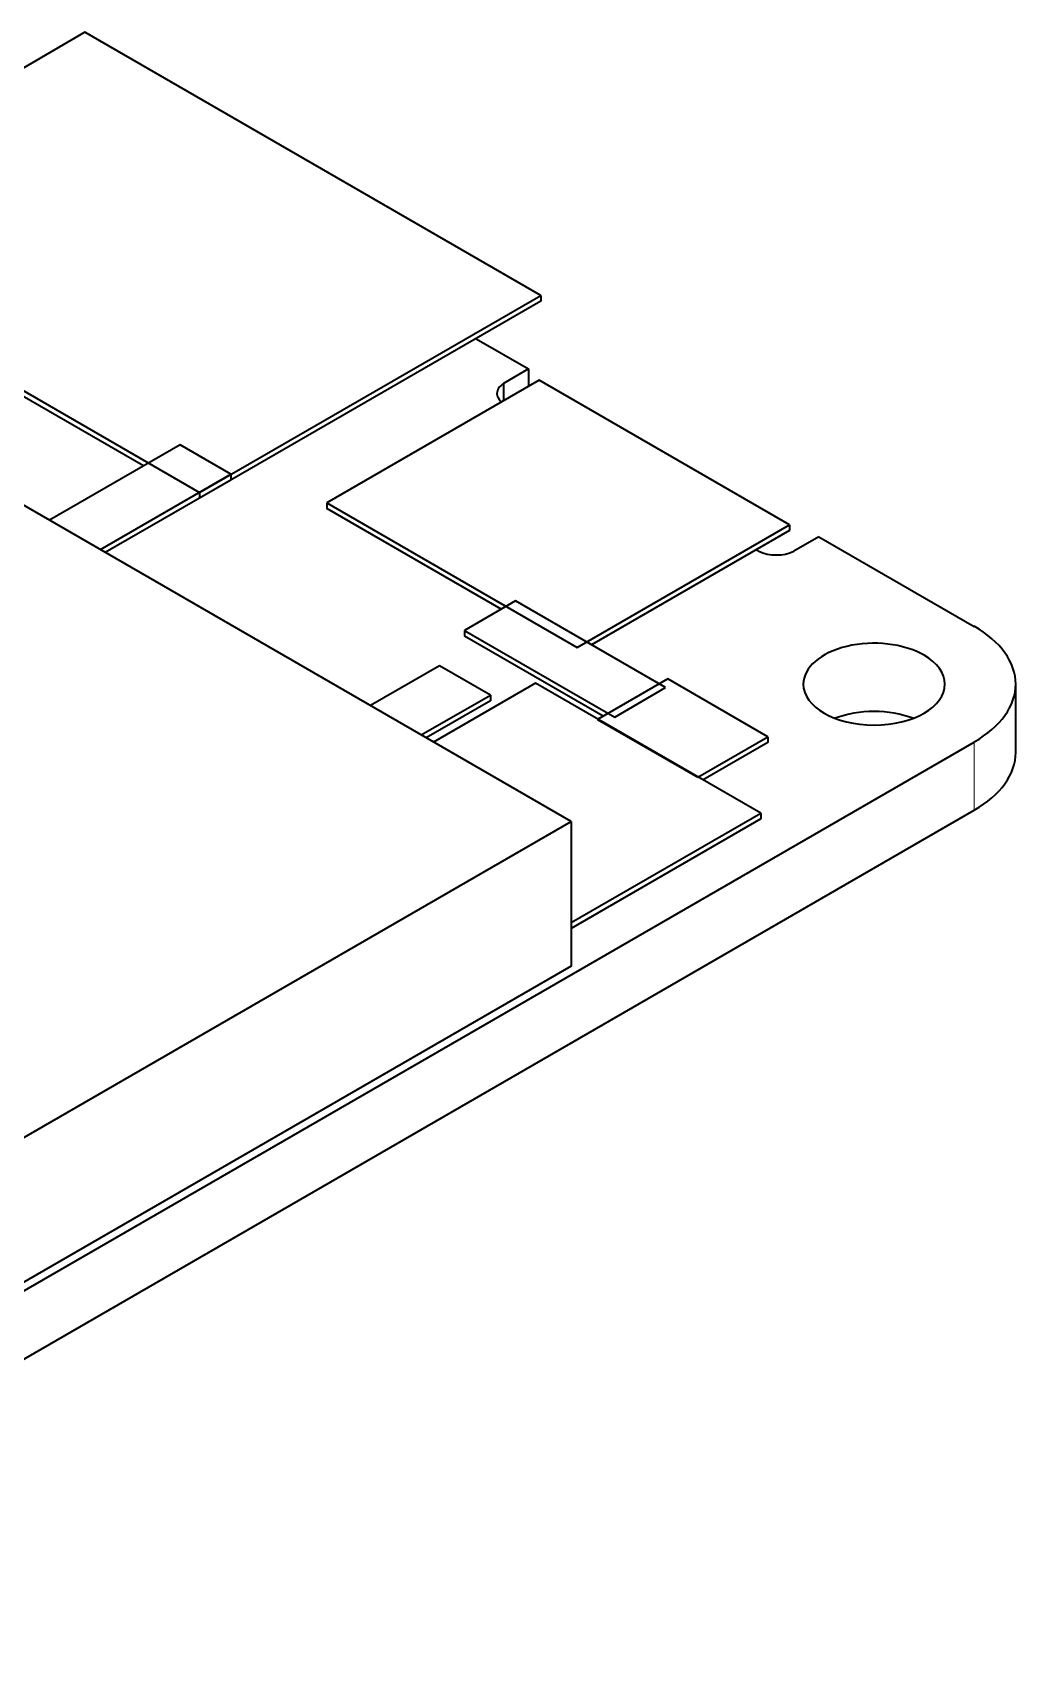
# Model space of a CAD drawing. Extents: x 507 to 804, y 334 to 583.
# Drawn here: x 741.63 to 755.52, y 519.71 to 542.53 of the extents above; entities that cross this region are included whole.
import ezdxf

# ---------------------------------------------------------------- set-up
doc = ezdxf.new("R2010")
doc.units = 0

msp = doc.modelspace()

# ---------------------------------------------------------------- linework, layer by layer
at = {"color": 7, "lineweight": 35, "ltscale": 0.13908}
for p, q in [((742.375, 542.534), (737.557, 539.752)), ((743.994, 536.036), (748.812, 538.817)), ((748.812, 538.736), (743.994, 535.954))]:
    msp.add_line(p, q, dxfattribs=at)
at = {"color": 7, "lineweight": 35, "ltscale": 0.185817}
for p, q in [((748.812, 538.817), (742.375, 542.534)), ((737.557, 539.752), (743.994, 536.036))]:
    msp.add_line(p, q, dxfattribs=at)
at = {"color": 7, "lineweight": 35, "ltscale": 0.45928}
msp.add_line((749.24, 531.391), (733.33, 540.576), dxfattribs=at)
at = {"color": 7, "lineweight": 35, "ltscale": 0.162956}
msp.add_line((743.202, 536.411), (737.557, 539.67), dxfattribs=at)
at = {"color": 7, "lineweight": 35, "ltscale": 0.002042}
for p, q in [((748.812, 538.817), (748.812, 538.736)), ((744.436, 536.294), (744.436, 536.212)), ((743.994, 536.036), (743.994, 535.954)), ((745.79, 535.89), (745.79, 535.808)), ((752.325, 535.581), (752.325, 535.499)), ((747.736, 534.089), (747.736, 534.007)), ((748.099, 533.175), (748.099, 533.093)), ((752.018, 532.587), (752.018, 532.505)), ((751.918, 531.508), (751.918, 531.427))]:
    msp.add_line(p, q, dxfattribs=at)
at = {"color": 7, "lineweight": 35, "ltscale": 0.021414}
msp.add_line((747.897, 538.208), (748.639, 537.78), dxfattribs=at)
at = {"color": 7, "lineweight": 35, "ltscale": 0.010207}
msp.add_line((748.639, 537.78), (748.285, 537.576), dxfattribs=at)
at = {"color": 7, "lineweight": 35, "ltscale": 0.006125}
msp.add_line((748.639, 537.78), (748.639, 537.535), dxfattribs=at)
at = {"color": 7, "lineweight": 35, "ltscale": 0.086594}
for p, q in [((748.789, 537.622), (745.79, 535.89)), ((749.325, 533.849), (752.325, 535.581))]:
    msp.add_line(p, q, dxfattribs=at)
at = {"color": 7, "lineweight": 35, "ltscale": 0.006123}
msp.add_line((748.285, 537.576), (748.285, 537.331), dxfattribs=at)
at = {"color": 7, "lineweight": 35, "ltscale": 0.102062}
for p, q in [((752.325, 535.581), (748.789, 537.622)), ((745.79, 535.89), (749.325, 533.849))]:
    msp.add_line(p, q, dxfattribs=at)
at = {"color": 7, "lineweight": 35, "ltscale": 0.053243}
msp.add_line((743.717, 536.709), (741.873, 535.644), dxfattribs=at)
at = {"color": 7, "lineweight": 35, "ltscale": 0.020755}
for p, q in [((744.436, 536.294), (743.717, 536.709)), ((748.455, 534.504), (747.736, 534.089)), ((748.099, 533.175), (747.38, 533.59)), ((749.855, 532.866), (750.574, 533.281))]:
    msp.add_line(p, q, dxfattribs=at)
at = {"color": 7, "lineweight": 35, "ltscale": 0.053244}
msp.add_line((742.592, 535.229), (744.436, 536.294), dxfattribs=at)
at = {"color": 7, "lineweight": 35, "ltscale": 0.051202}
msp.add_line((744.436, 536.212), (742.662, 535.188), dxfattribs=at)
at = {"color": 7, "lineweight": 35, "ltscale": 0.071068}
msp.add_line((748.252, 534.387), (745.79, 535.808), dxfattribs=at)
at = {"color": 7, "lineweight": 35, "ltscale": 0.080732}
msp.add_line((752.325, 535.499), (749.528, 533.884), dxfattribs=at)
at = {"color": 7, "lineweight": 35, "ltscale": 0.00102}
msp.add_line((751.856, 535.228), (751.891, 535.208), dxfattribs=at)
at = {"color": 7, "lineweight": 35, "ltscale": 0.010209}
msp.add_line((752.74, 535.412), (752.386, 535.208), dxfattribs=at)
at = {"color": 7, "lineweight": 35, "ltscale": 0.063278}
msp.add_line((752.74, 535.412), (754.932, 534.146), dxfattribs=at)
at = {"color": 7, "lineweight": 35, "ltscale": 0.061171}
for p, q in [((750.574, 533.281), (748.455, 534.504)), ((747.736, 534.089), (749.855, 532.866))]:
    msp.add_line(p, q, dxfattribs=at)
at = {"color": 7, "lineweight": 35, "ltscale": 0.056509}
msp.add_line((749.693, 532.877), (747.736, 534.007), dxfattribs=at)
at = {"color": 7, "lineweight": 35, "ltscale": 0.028137}
for p, q in [((747.38, 533.59), (746.405, 533.027)), ((747.124, 532.612), (748.099, 533.175))]:
    msp.add_line(p, q, dxfattribs=at)
at = {"color": 7, "lineweight": 35, "ltscale": 0.028578}
msp.add_line((750.604, 533.403), (749.614, 532.832), dxfattribs=at)
at = {"color": 7, "lineweight": 35, "ltscale": 0.040824}
msp.add_line((752.018, 532.587), (750.604, 533.403), dxfattribs=at)
at = {"color": 7, "lineweight": 35, "ltscale": 0.04161}
msp.add_line((748.736, 533.345), (747.295, 532.513), dxfattribs=at)
at = {"color": 7, "lineweight": 35, "ltscale": 0.091856}
msp.add_line((751.918, 531.508), (748.736, 533.345), dxfattribs=at)
at = {"color": 7, "lineweight": 35, "ltscale": 0.024086}
msp.add_line((755.518, 532.366), (755.518, 533.33), dxfattribs=at)
at = {"color": 7, "lineweight": 35, "ltscale": 0.026096}
msp.add_line((748.099, 533.093), (747.195, 532.571), dxfattribs=at)
at = {"color": 7, "lineweight": 35, "ltscale": 0.040825}
msp.add_line((749.614, 532.832), (751.029, 532.015), dxfattribs=at)
at = {"color": 7, "lineweight": 35}
for p, q in [((734.426, 520.674), (754.932, 532.513)), ((734.426, 519.711), (754.932, 531.55))]:
    msp.add_line(p, q, dxfattribs=at)
at = {"color": 7, "lineweight": 35, "ltscale": 0.028577}
msp.add_line((751.029, 532.015), (752.018, 532.587), dxfattribs=at)
at = {"color": 7, "lineweight": 35, "ltscale": 0.026362}
msp.add_line((752.018, 532.505), (751.105, 531.978), dxfattribs=at)
at = {"color": 7, "lineweight": 13, "ltscale": 0.024086}
msp.add_line((754.932, 532.513), (754.932, 531.55), dxfattribs=at)
at = {"color": 7, "lineweight": 35, "ltscale": 0.326599}
for p, q in [((737.926, 524.859), (749.24, 531.391)), ((749.24, 529.349), (737.926, 522.817))]:
    msp.add_line(p, q, dxfattribs=at)
at = {"color": 7, "lineweight": 35, "ltscale": 0.077333}
for p, q in [((749.24, 529.962), (751.918, 531.508)), ((751.918, 531.427), (749.24, 529.88))]:
    msp.add_line(p, q, dxfattribs=at)
at = {"color": 7, "lineweight": 35, "ltscale": 0.051031}
msp.add_line((749.24, 531.391), (749.24, 529.349), dxfattribs=at)
at = {"color": 7, "lineweight": 35}
for centre, major_axis, start_param, end_param in [((748.568, 537.433), (0.376, 0), 2.422731, 3.14155), ((748.568, 537.433), (0.376, 0), 3.14155, 3.726115), ((752.139, 535.371), (0.376, 0), 3.993565, 5.430972), ((753.518, 533.33), (2, 0), 6.283185, 7.068583), ((753.518, 533.33), (1, 0), 0.785398, 3.141593), ((753.518, 533.33), (1, 0), 6.283185, 7.068583), ((753.518, 533.33), (1, 0), 3.141593, 6.283185), ((753.518, 533.33), (2, 0), 5.497787, 6.283185), ((753.518, 532.366), (1, 0), 0.986872, 2.154722), ((753.518, 532.366), (2, 0), 5.497787, 6.283185)]:
    msp.add_ellipse(centre, major_axis=major_axis, ratio=0.57735, start_param=start_param, end_param=end_param, dxfattribs=at)

doc.saveas('drawing.dxf')
